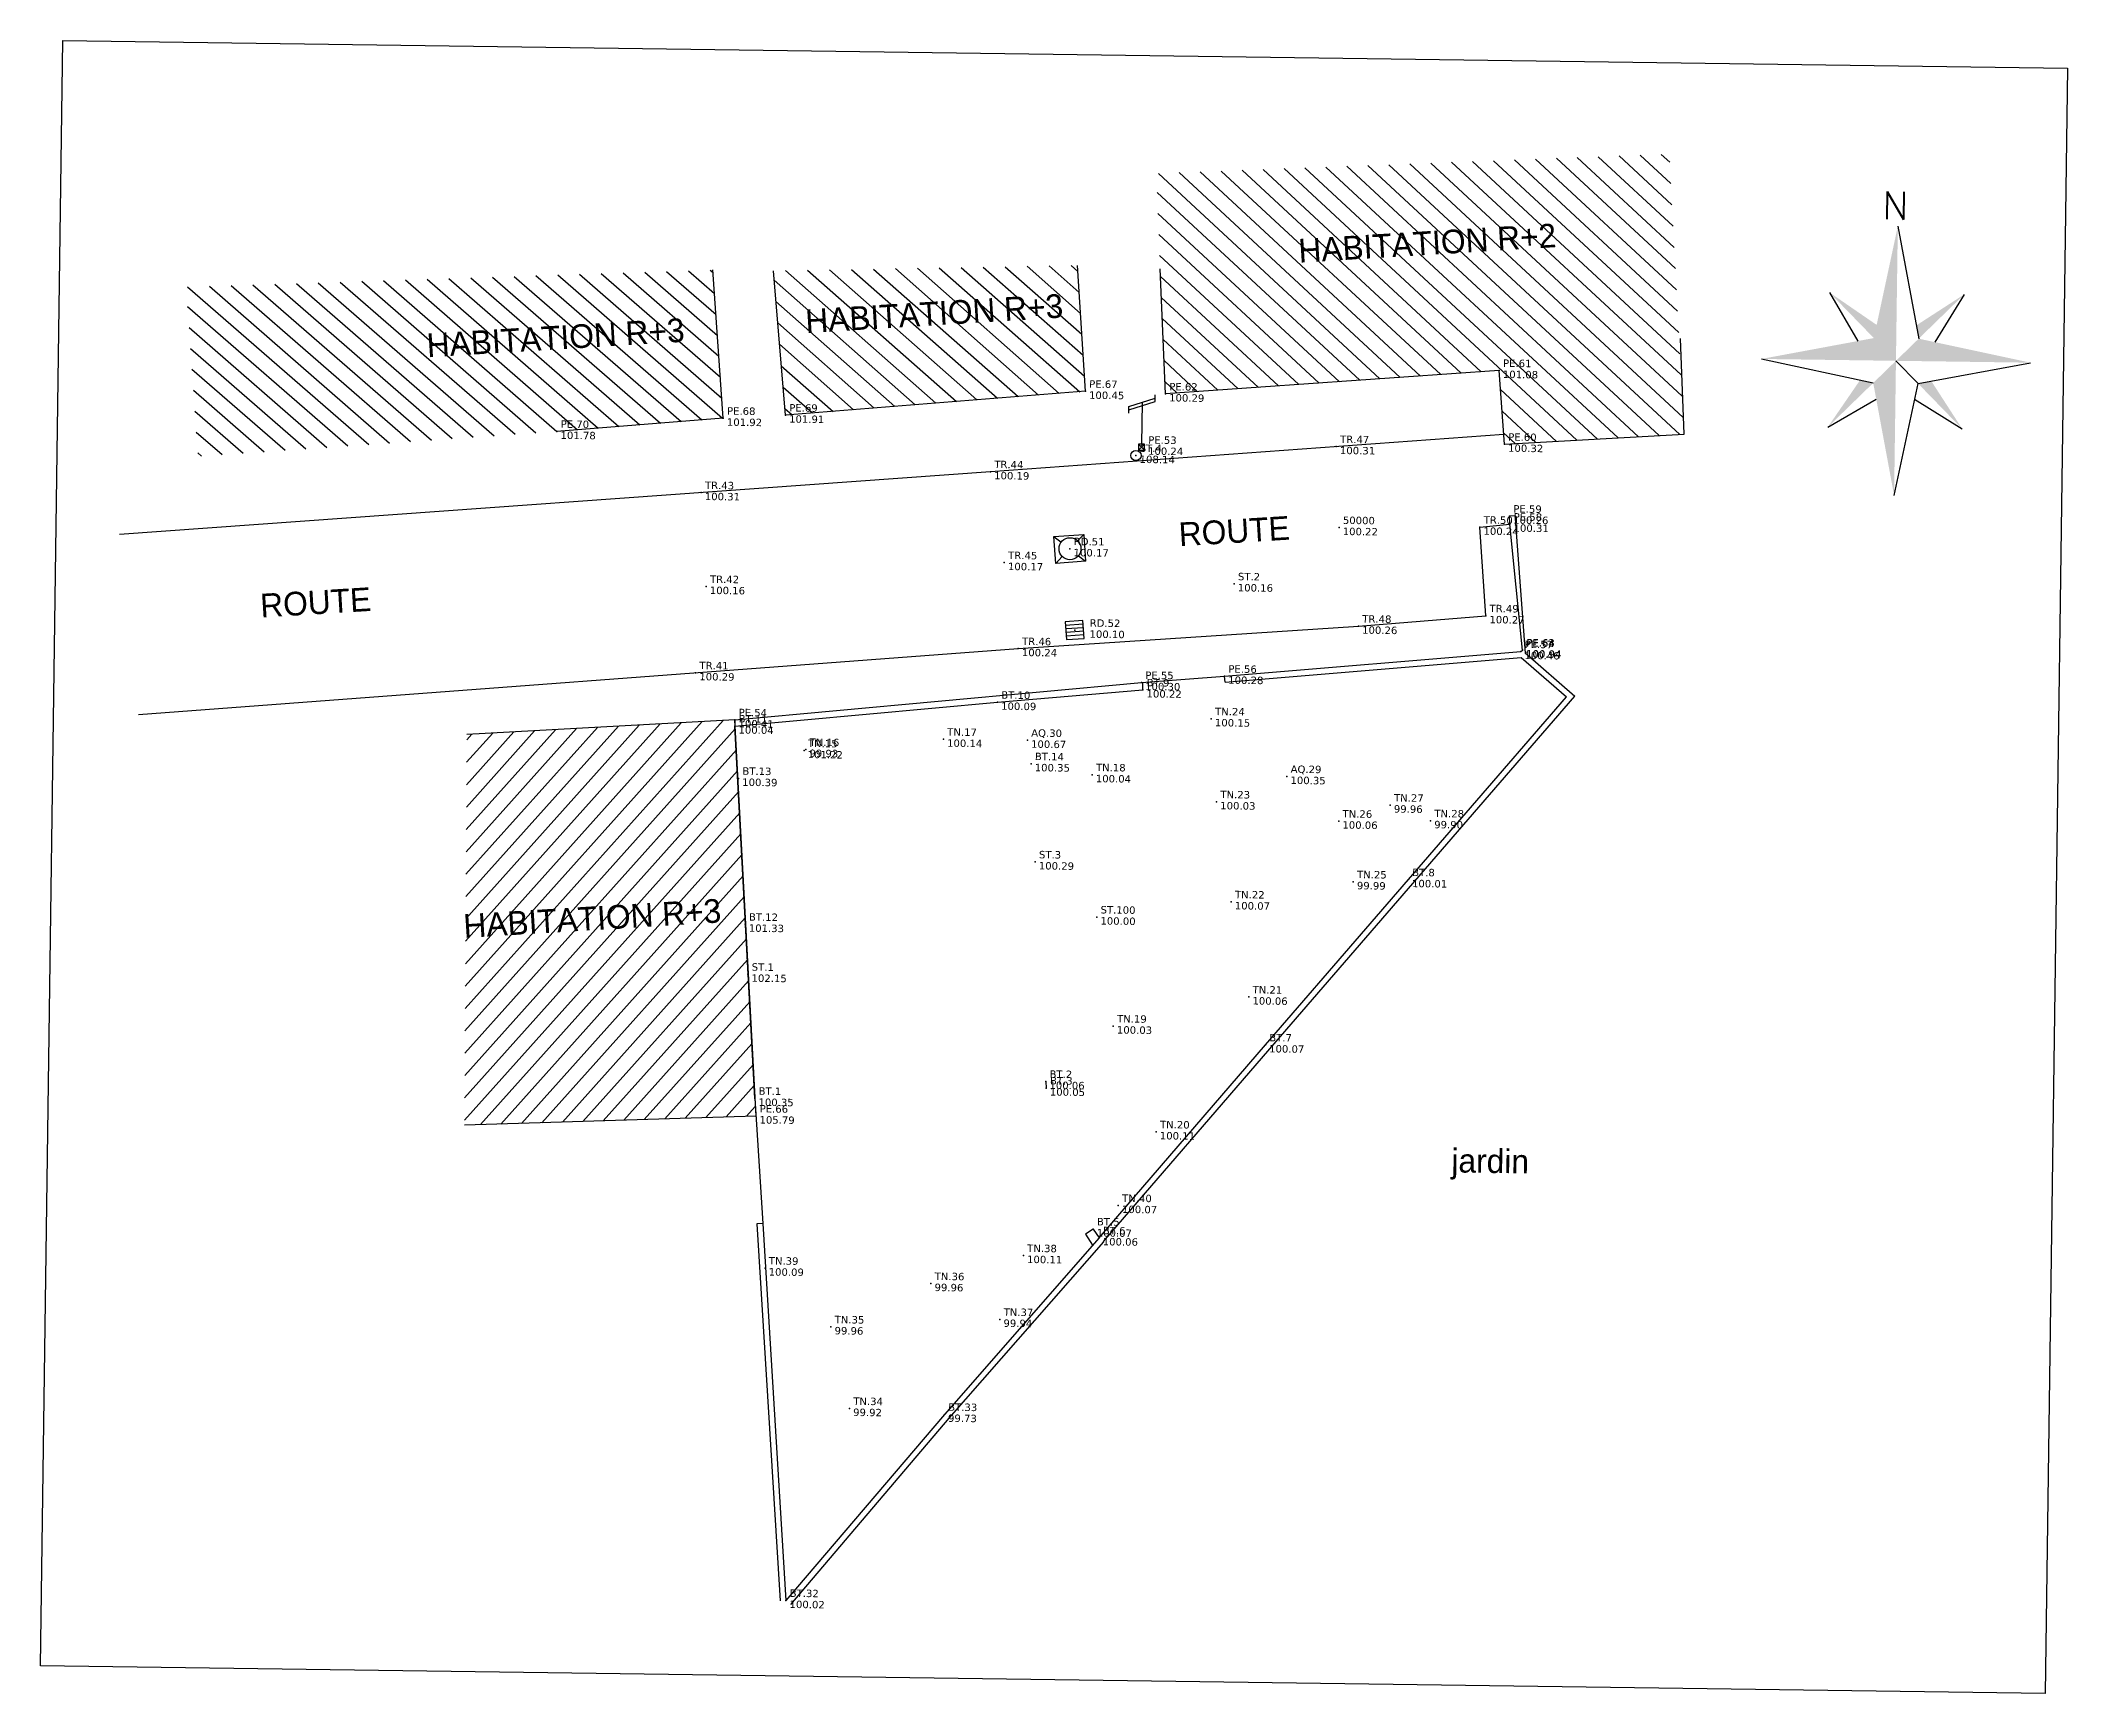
# Model space of a CAD drawing. Header units: millimetres. Extents: x 451 to 519.4, y 590.8 to 646.6.
import ezdxf
from ezdxf.enums import TextEntityAlignment as Align

# ---------------------------------------------------------------- set-up
doc = ezdxf.new("R2010")
doc.units = ezdxf.units.MM
doc.header["$LTSCALE"] = 2.5
for name, color, linetype in [('alt', 252, 'Continuous'), ('BATI', 7, 'Continuous'), ('Bati_H', 254, 'Continuous'), ('DAR EL BEIDA AYMEN', 7, 'Continuous'), ('ELEC', 50, 'Continuous'), ('mat', 1, 'Continuous'), ('MUR CLOTURE', 122, 'Continuous'), ('REGARD', 82, 'Continuous'), ('TROTOIRE', 253, 'Continuous')]:
    doc.layers.add(name, color=color, linetype=linetype)
doc.styles.add('ROMANS', font='romans.shx', dxfattribs={"width": 0.6, "height": 200})
doc.styles.get("Standard").update_dxf_attribs({"font": 'txt.shx'})
doc.styles.add('Verdana 1.0', font='verdana.ttf', dxfattribs={"width": 0.99, "height": 0.2})

# ---------------------------------------------------------------- blocks, each defined once
blk = doc.blocks.new('LEVE')
at = {"color": 0}
blk.add_point((0, 0), dxfattribs=at)
at = {"layer": 'alt', "style": 'Verdana 1.0', "width": 0.99}
blk.add_attdef('ALT', text='', height=0.25, dxfattribs=at).set_placement((0.125, -0.125), align=Align.MIDDLE_LEFT)
at = {"layer": 'mat', "style": 'Verdana 1.0', "width": 0.99}
blk.add_attdef('MAT', (0.125, 0.125), '', height=0.25, dxfattribs=at)
blk = doc.blocks.new('w002')
at = {"color": 0}
for p, q in [((-0.06, 0.3), (-0.06, -0.3)), ((0.06, 0.3), (0.06, -0.3)), ((0.06, -0.3), (0.06, -0.3))]:
    blk.add_line(p, q, dxfattribs=at)
for points in [[(-0.3, -0.3), (0.3, -0.3), (0.3, 0.3), (-0.3, 0.3), (-0.3, -0.3)], [(-0.18, 0.3), (-0.18, -0.3)], [(0.18, 0.3), (0.18, -0.3)]]:
    blk.add_lwpolyline(points, dxfattribs=at)
blk = doc.blocks.new('e007')
at = {"color": 0}
blk.add_line((0, 1.510987), (0, 0.099996), dxfattribs=at)
at = {"color": 0, "linetype": 'Continuous'}
for p, q in [((-0.099996, 0.099996), (0.099996, -0.099996)), ((0.099996, 0.099996), (-0.099996, -0.099996))]:
    blk.add_line(p, q, dxfattribs=at)
at = {"color": 0}
for points in [[(-0.438601, 1.254941), (-0.438601, 1.365175), (0.438601, 1.656798), (0.438601, 1.767032)], [(-0.438601, 1.144708), (-0.438601, 1.254941), (0.438601, 1.546565), (0.438601, 1.656798)]]:
    blk.add_lwpolyline(points, dxfattribs=at)
at = {"color": 0, "linetype": 'Continuous'}
blk.add_lwpolyline([(-0.099996, -0.099996), (0.099996, -0.099996), (0.099996, 0.099996), (-0.099996, 0.099996)], close=True, dxfattribs=at)
blk = doc.blocks.new('y003')
at = {"color": 0}
for p, q in [((0, 0), (1.034484, -5.17242)), ((-3.103452, -3.103452), (-1.773401, -5.320203)), ((3.103452, -3.103452), (1.773401, -5.320203)), ((-6.206904, -6.206904), (-1.034484, -7.241388)), ((1.034484, -7.241388), (6.206904, -6.206904)), ((-3.103452, -9.310356), (-0.886701, -7.980305)), ((3.103452, -9.310356), (0.886701, -7.980305))]:
    blk.add_line(p, q, dxfattribs=at)
blk.add_lwpolyline([(0, -12.413808), (1.034484, -7.241388), (0, -6.206904)], dxfattribs=at)
for points in [[(0, -6.206904), (0, -6.206904), (0, 0), (-1.034484, -5.17242)], [(-3.103452, -3.103452), (-1.034484, -5.17242), (-0.91278, -4.5639)], [(3.103452, -3.103452), (1.034484, -5.17242), (0.91278, -4.5639)], [(-6.206904, -6.206904), (-1.034484, -5.17242), (0, -6.206904)], [(0, -6.206904), (6.206904, -6.206904), (1.034484, -5.17242)], [(0, -6.206904), (0, -12.413808), (-1.034484, -7.241388)], [(-3.103452, -9.310356), (-1.034484, -7.241388), (-1.643004, -7.119684)], [(3.103452, -9.310356), (1.034484, -7.241388), (1.643004, -7.119684)]]:
    blk.add_solid(points, dxfattribs=at)
at = {"color": 0, "style": 'ROMANS'}
blk.add_text('N', height=1.279389, dxfattribs=at).set_placement((-0.729171, 0.313815))

msp = doc.modelspace()

# ---------------------------------------------------------------- hatches: boundary and pattern name
at = {"layer": 'Bati_H'}
h = msp.add_hatch(dxfattribs=at)
h.set_pattern_fill('_U', color=256, scale=0.500373, angle=-42.82668, style=0, pattern_type=0)
h.set_pattern_definition([(317.1733165, (-6642.151, -8292.27117), (0.34014493, 0.366980137), [])])
h.paths.add_polyline_path([(506.33, 636.499), (506.453, 633.266), (500.384, 632.925), (500.209, 635.415), (488.942, 634.624), (488.76, 638.846), (488.638, 642.064), (505.949, 642.721), (506.453, 633.266)])
h = msp.add_hatch(dxfattribs=at)
h.set_pattern_fill('_U', color=256, scale=0.500373, angle=-41.02351, style=0, pattern_type=0)
h.set_pattern_definition([(318.9764946, (-6642.151, -8292.27117), (0.328429027, 0.377501483), [])])
h.paths.add_polyline_path([(473.665, 638.809), (474.013, 633.803), (468.397, 633.36), (456.281, 632.517), (455.884, 638.233)])
h = msp.add_hatch(dxfattribs=at)
h.set_pattern_fill('_U', color=256, scale=0.500373, angle=-41.41819, style=0, pattern_type=0)
h.set_pattern_definition([(318.581814, (-6642.151, -8292.27117), (0.331021625, 0.375230168), [])])
h.paths.add_polyline_path([(485.972, 638.961), (486.238, 634.712), (476.113, 633.909), (475.705, 638.779)])
h = msp.add_hatch(dxfattribs=at)
h.set_pattern_fill('_U', color=256, scale=0.500373, angle=48.15127, style=0, pattern_type=0)
h.set_pattern_definition([(48.1512726, (-6642.151, -8292.27117), (-0.372732181, 0.333831868), [])])
h.paths.add_polyline_path([(465.356, 623.127), (474.404, 623.626), (475.079, 610.849), (475.114, 610.253), (465.275, 609.944)])

# ---------------------------------------------------------------- linework, layer by layer
at = {"color": 0, "elevation": 57.497, "flags": 128}
msp.add_lwpolyline([(474.392, 623.625), (475.114, 610.253)], dxfattribs=at)
msp.add_circle((487.946, 632.547, 57.497), 0.173)
at = {"layer": 'BATI'}
for p, q in [((500.21, 635.415, 57.497), (488.942, 634.624, 57.497)), ((500.384, 632.925, 57.497), (500.21, 635.415, 57.497)), ((500.937, 625.929, 57.497), (500.99, 625.972, 57.497)), ((474.404, 623.626, 57.497), (465.356, 623.127, 57.497)), ((475.079, 610.849, 57.497), (474.404, 623.415, 57.497)), ((484.901, 611.421, 57.497), (484.916, 611.197, 57.497)), ((475.079, 610.849, 57.497), (475.352, 606.626, 57.497)), ((475.114, 610.253, 57.497), (465.275, 609.944, 57.497)), ((486.499, 606.439, 57.497), (486.701, 606.142, 57.497))]:
    msp.add_line(p, q, dxfattribs=at)
at = {"layer": 'MUR CLOTURE'}
for p, q in [((500.757, 630.508, 57.497), (500.557, 630.498, 57.497)), ((500.571, 630.228, 57.497), (500.557, 630.498, 57.497)), ((500.99, 625.972, 57.497), (500.571, 630.228, 57.497)), ((500.771, 630.237, 57.497), (500.757, 630.508, 57.497)), ((501.099, 625.87, 57.497), (500.77, 630.247, 57.497)), ((490.938, 625.096, 57.497), (500.937, 625.929, 57.497)), ((490.954, 624.897, 57.497), (500.953, 625.729, 57.497)), ((500.953, 625.729, 57.497), (502.485, 624.405, 57.497)), ((501.084, 625.881, 57.497), (502.767, 624.425, 57.497)), ((474.404, 623.626, 57.497), (488.131, 624.883, 57.497)), ((488.131, 624.883, 57.497), (490.938, 625.096, 57.497)), ((474.404, 623.415, 57.497), (483.27, 624.217, 57.497)), ((483.27, 624.217, 57.497), (488.18, 624.634, 57.497)), ((492.318, 612.653, 57.497), (502.485, 624.405, 57.497)), ((492.469, 612.522, 57.497), (502.767, 624.425, 57.497)), ((486.701, 606.142, 57.497), (492.318, 612.653, 57.497)), ((486.853, 606.012, 57.497), (492.469, 612.522, 57.497)), ((475.152, 606.614, 57.497), (475.93, 593.889, 57.497)), ((475.352, 606.626, 57.497), (476.129, 593.901, 57.497)), ((486.701, 606.142, 57.497), (481.478, 600.183, 57.497)), ((486.852, 606.011, 57.497), (481.628, 600.052, 57.497)), ((481.478, 600.183, 57.497), (476.129, 593.901, 57.497)), ((481.63, 600.054, 57.497), (476.282, 593.771, 57.497))]:
    msp.add_line(p, q, dxfattribs=at)
at = {"layer": 'REGARD'}
for p, q in [((485.175, 629.811, 57.497), (485.421, 629.619, 57.497)), ((486.182, 629.883, 57.497), (485.974, 629.666, 57.497)), ((485.46, 629.132, 57.497), (485.239, 628.902, 57.497)), ((486.004, 629.164, 57.497), (486.247, 628.974, 57.497))]:
    msp.add_line(p, q, dxfattribs=at)
at = {"layer": 'REGARD', "elevation": 57.497}
msp.add_lwpolyline([(485.175, 629.811), (486.182, 629.883), (486.247, 628.974), (485.239, 628.902)], close=True, dxfattribs=at)
at = {"layer": 'REGARD'}
msp.add_circle((485.718, 629.399, 57.497), 0.37, dxfattribs=at)
at = {"layer": 'TROTOIRE'}
for p, q in [((474.013, 633.803, 57.497), (473.665, 638.809, 57.497)), ((476.113, 633.909, 57.497), (475.705, 638.781, 57.497)), ((486.238, 634.712, 57.497), (485.972, 638.961, 57.497)), ((488.942, 634.624, 57.497), (488.76, 638.846, 57.497)), ((506.453, 633.266, 57.497), (506.33, 636.499, 57.497)), ((486.238, 634.712, 57.497), (476.113, 633.909, 57.497)), ((474.013, 633.803, 57.497), (468.397, 633.36, 57.497)), ((500.384, 632.925, 57.497), (506.453, 633.266, 57.497)), ((488.18, 624.634, 57.497), (488.176, 624.886, 57.497)), ((490.954, 624.897, 57.497), (490.938, 625.096, 57.497)), ((474.404, 623.626, 57.497), (474.404, 623.415, 57.497)), ((475.352, 606.626, 57.497), (475.152, 606.614, 57.497)), ((486.499, 606.439, 57.497), (486.237, 606.261, 57.497)), ((486.237, 606.261, 57.497), (486.479, 605.889, 57.497))]:
    msp.add_line(p, q, dxfattribs=at)
at = {"layer": 'TROTOIRE', "elevation": 57.497}
msp.add_lwpolyline([(451.722, 646.551), (519.393, 645.618), (518.636, 590.763), (450.965, 591.697)], close=True, dxfattribs=at)
at = {"layer": 'TROTOIRE', "elevation": 57.497, "flags": 128}
for points in [[(500.361, 633.257), (483.035, 631.999), (453.626, 629.879)], [(454.275, 623.806), (483.972, 626.028), (495.458, 626.785), (499.755, 627.137), (499.556, 630.124), (500.571, 630.228)]]:
    msp.add_lwpolyline(points, dxfattribs=at)

# ---------------------------------------------------------------- block references
at = {"layer": 'DAR EL BEIDA AYMEN', "xscale": 1.000745712155112, "yscale": 1.000745712155112, "zscale": 1.000745712155112, "rotation": 359.2097518924054}
for p, values in [((500.21, 635.415, 57.497), {'MAT': 'PE.61', 'ALT': '101.08'}), ((486.238, 634.712, 57.497), {'MAT': 'PE.67', 'ALT': '100.45'}), ((488.942, 634.624, 57.497), {'MAT': 'PE.62', 'ALT': '100.29'}), ((468.397, 633.36, 57.497), {'MAT': 'PE.70', 'ALT': '101.78'}), ((474.013, 633.803, 57.497), {'MAT': 'PE.68', 'ALT': '101.92'}), ((476.113, 633.909, 57.497), {'MAT': 'PE.69', 'ALT': '101.91'}), ((494.709, 632.847, 57.497), {'MAT': 'TR.47', 'ALT': '100.31'}), ((500.384, 632.925, 57.497), {'MAT': 'PE.60', 'ALT': '100.32'}), ((483.035, 631.999, 57.497), {'MAT': 'TR.44', 'ALT': '100.19'}), ((487.946, 632.547, 57.497), {'MAT': 'ST.4', 'ALT': '108.14'}), ((473.268, 631.295, 57.497), {'MAT': 'TR.43', 'ALT': '100.31'}), ((494.803, 630.114, 57.497), {'MAT': '50000', 'ALT': '100.22'}), ((499.556, 630.124, 57.497), {'MAT': 'TR.50', 'ALT': '100.24'}), ((500.557, 630.498, 57.497), {'MAT': 'PE.59', 'ALT': '100.26'}), ((500.571, 630.228, 57.497), {'MAT': 'PE.58', 'ALT': '100.31'}), ((485.718, 629.399, 57.497), {'MAT': 'RD.51', 'ALT': '100.17'}), ((483.502, 628.931, 57.497), {'MAT': 'TR.45', 'ALT': '100.17'}), ((473.437, 628.125, 57.497), {'MAT': 'TR.42', 'ALT': '100.16'}), ((491.261, 628.214, 57.497), {'MAT': 'ST.2', 'ALT': '100.16'}), ((499.755, 627.137, 57.497), {'MAT': 'TR.49', 'ALT': '100.27'}), ((495.458, 626.785, 57.497), {'MAT': 'TR.48', 'ALT': '100.26'}), ((483.972, 626.028, 57.497), {'MAT': 'TR.46', 'ALT': '100.24'}), ((500.937, 625.929, 57.497), {'MAT': 'PE.57', 'ALT': '100.46'}), ((500.99, 625.972, 57.497), {'MAT': 'PE.64', 'ALT': '100.94'}), ((500.999, 625.985, 57.497), {'MAT': 'PE.63', 'ALT': '100.94'}), ((473.082, 625.213, 57.497), {'MAT': 'TR.41', 'ALT': '100.29'}), ((490.938, 625.096, 57.497), {'MAT': 'PE.56', 'ALT': '100.28'}), ((488.131, 624.883, 57.497), {'MAT': 'PE.55', 'ALT': '100.30'}), ((488.18, 624.634, 57.497), {'MAT': 'BT.9', 'ALT': '100.22'}), ((483.27, 624.217, 57.497), {'MAT': 'BT.10', 'ALT': '100.09'}), ((474.404, 623.626, 57.497), {'MAT': 'PE.54', 'ALT': '100.41'}), ((474.404, 623.415, 57.497), {'MAT': 'BT.11', 'ALT': '100.04'}), ((490.489, 623.66, 57.497), {'MAT': 'TN.24', 'ALT': '100.15'}), ((476.74, 622.585, 57.497), {'MAT': 'TN.15', 'ALT': '101.22'}), ((476.799, 622.624, 57.497), {'MAT': 'TN.16', 'ALT': '99.93'}), ((481.446, 622.968, 57.497), {'MAT': 'TN.17', 'ALT': '100.14'}), ((484.281, 622.936, 57.497), {'MAT': 'AQ.30', 'ALT': '100.67'}), ((474.531, 621.649, 57.497), {'MAT': 'BT.13', 'ALT': '100.39'}), ((484.405, 622.143, 57.497), {'MAT': 'BT.14', 'ALT': '100.35'}), ((486.468, 621.772, 57.497), {'MAT': 'TN.18', 'ALT': '100.04'}), ((493.039, 621.714, 57.497), {'MAT': 'AQ.29', 'ALT': '100.35'}), ((490.669, 620.859, 57.497), {'MAT': 'TN.23', 'ALT': '100.03'}), ((496.53, 620.747, 57.497), {'MAT': 'TN.27', 'ALT': '99.96'}), ((494.792, 620.207, 57.497), {'MAT': 'TN.26', 'ALT': '100.06'}), ((497.892, 620.218, 57.497), {'MAT': 'TN.28', 'ALT': '99.90'}), ((484.544, 618.829, 57.497), {'MAT': 'ST.3', 'ALT': '100.29'}), ((497.142, 618.23, 57.497), {'MAT': 'BT.8', 'ALT': '100.01'}), ((495.282, 618.159, 57.497), {'MAT': 'TN.25', 'ALT': '99.99'}), ((486.623, 616.968, 57.497), {'MAT': 'ST.100', 'ALT': '100.00'}), ((491.16, 617.481, 57.497), {'MAT': 'TN.22', 'ALT': '100.07'}), ((474.753, 616.725, 57.497), {'MAT': 'BT.12', 'ALT': '101.33'}), ((474.846, 615.036, 57.497), {'MAT': 'ST.1', 'ALT': '102.15'}), ((491.755, 614.27, 57.497), {'MAT': 'TN.21', 'ALT': '100.06'}), ((487.18, 613.29, 57.497), {'MAT': 'TN.19', 'ALT': '100.03'}), ((492.318, 612.653, 57.497), {'MAT': 'BT.7', 'ALT': '100.07'}), ((484.901, 611.421, 57.497), {'MAT': 'BT.2', 'ALT': '100.06'}), ((475.079, 610.849, 57.497), {'MAT': 'BT.1', 'ALT': '100.35'}), ((484.916, 611.197, 57.497), {'MAT': 'BT.3', 'ALT': '100.05'}), ((475.114, 610.253, 57.497), {'MAT': 'PE.66', 'ALT': '105.79'}), ((488.629, 609.719, 57.497), {'MAT': 'TN.20', 'ALT': '100.11'}), ((487.351, 607.234, 57.497), {'MAT': 'TN.40', 'ALT': '100.07'}), ((486.499, 606.439, 57.497), {'MAT': 'BT.5', 'ALT': '100.07'}), ((486.701, 606.142, 57.497), {'MAT': 'BT.6', 'ALT': '100.06'}), ((484.146, 605.544, 57.497), {'MAT': 'TN.38', 'ALT': '100.11'}), ((475.423, 605.121, 57.497), {'MAT': 'TN.39', 'ALT': '100.09'}), ((481.024, 604.598, 57.497), {'MAT': 'TN.36', 'ALT': '99.96'}), ((483.35, 603.389, 57.497), {'MAT': 'TN.37', 'ALT': '99.94'}), ((477.648, 603.137, 57.497), {'MAT': 'TN.35', 'ALT': '99.96'}), ((478.275, 600.382, 57.497), {'MAT': 'TN.34', 'ALT': '99.92'}), ((481.478, 600.183, 57.497), {'MAT': 'BT.33', 'ALT': '99.73'}), ((476.129, 593.901, 57.497), {'MAT': 'BT.32', 'ALT': '100.02'})]:
    msp.add_blockref('LEVE', p, dxfattribs=at).add_auto_attribs(values)
at = {"layer": 'DAR EL BEIDA AYMEN'}
ref = msp.add_blockref('LEVE', (488.131, 632.826, 57.497), dxfattribs=dict(at, xscale=1.000745712155112, yscale=1.000745712155112, zscale=1.000745712155112, rotation=359.2097518924054))
ref.add_attrib('MAT', 'PE.53', (488.358, 632.948, 57.497), dxfattribs={"layer": 'mat', "height": 0.2502, "rotation": 359.20975, "style": 'Verdana 1.0', "width": 0.99})
ref.add_attrib('ALT', '100.24', dxfattribs={"layer": 'alt', "height": 0.2502, "rotation": 359.20975, "style": 'Verdana 1.0', "width": 0.99}).set_placement((488.354, 632.698, 57.497), align=Align.MIDDLE_LEFT)
ref = msp.add_blockref('LEVE', (485.88, 626.652, 57.497), dxfattribs=dict(at, xscale=1.000745712155112, yscale=1.000745712155112, zscale=1.000745712155112, rotation=359.2097518924054))
ref.add_attrib('MAT', 'RD.52', (486.382, 626.77, 57.497), dxfattribs={"layer": 'mat', "height": 0.2502, "rotation": 359.20975, "style": 'Verdana 1.0', "width": 0.99})
ref.add_attrib('ALT', '100.10', dxfattribs={"layer": 'alt', "height": 0.2502, "rotation": 359.20975, "style": 'Verdana 1.0', "width": 0.99}).set_placement((486.379, 626.52, 57.497), align=Align.MIDDLE_LEFT)
at = {"layer": 'ELEC', "xscale": 1.000745712155112, "yscale": 1.000745712155112, "zscale": 1.000745712155112, "rotation": 359.2097518924054}
msp.add_blockref('e007', (488.131, 632.826, 57.497), dxfattribs=at)
at = {"layer": 'REGARD', "color": 5, "xscale": 1.000745712155112, "yscale": 1.000745712155112, "zscale": 1.000745712155112, "rotation": 274.0849120354837}
msp.add_blockref('w002', (485.88, 626.652, 57.497), dxfattribs=at)
at = {"layer": 'TROTOIRE', "xscale": 0.7320361328989997, "yscale": 0.7320361328989997, "zscale": 0.7320361328989997, "rotation": 359.2097518924058}
msp.add_blockref('y003', (513.666, 640.285, 57.497), dxfattribs=at)

# ---------------------------------------------------------------- texts
at = {"layer": 'TROTOIRE', "char_height": 0.20015, "attachment_point": 1}
for s, insert, width, rotation in [('{\\fFelix Titling|b0|i0|c0|p82;\\H4x;\\C0;HABITATION R+2}', (493.407, 639.851, 57.497), 9.83546, 3.48142), ('{\\fFelix Titling|b0|i0|c0|p82;\\H4x;\\C0;HABITATION R+3}', (476.761, 637.474, 57.497), 9.83546, 3.48142), ('{\\fFelix Titling|b0|i0|c0|p82;\\H4x;\\C0;HABITATION R+3}', (463.979, 636.658, 57.497), 9.83546, 3.48142), ('{\\fFelix Titling|b0|i0|c0|p82;\\H4x;\\C0;ROUTE}', (489.368, 630.28, 57.497), 4.57496, 3.48142), ('{\\fFelix Titling|b0|i0|c0|p82;\\H4x;\\C0;ROUTE}', (458.359, 627.874, 57.497), 4.57496, 3.48142), ('{\\fFelix Titling|b0|i0|c0|p82;\\H4x;\\C0;HABITATION R+3}', (465.217, 617.06, 57.497), 9.83546, 3.48142), ('{\\fFelix Titling|b0|i0|c0|p82;\\H4x;\\C0;  jardin}', (498.008, 609.159, 57.497), 4.22804, 359.20975)]:
    msp.add_mtext(s, dxfattribs=dict(at, insert=insert, width=width, rotation=rotation))

doc.saveas('drawing.dxf')
